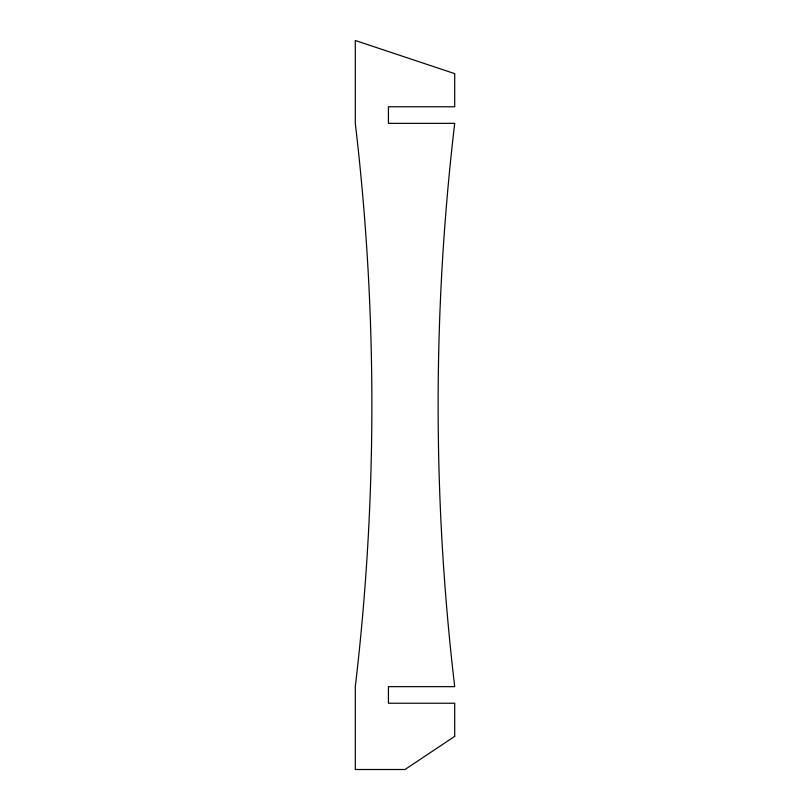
<?xml version="1.0" encoding="UTF-8"?>
<svg xmlns="http://www.w3.org/2000/svg" width="810" height="810" viewBox="0 0 810 810"><rect width="100%" height="100%" fill="white"/><g stroke="black" fill="none" stroke-linecap="round" stroke-linejoin="round"><path stroke-width="1.21" d="M454.704 736.361L405 769.5L355.296 769.5L355.296 686.657A2402.389 2402.389 0 0 0 355.296 123.343L355.296 40.5L454.704 73.639L454.704 106.768L388.435 106.768L388.435 123.343L454.704 123.343A2402.389 2402.389 0 0 0 454.704 686.657L388.435 686.657L388.435 703.232L454.704 703.232L454.704 736.361"/></g></svg>
